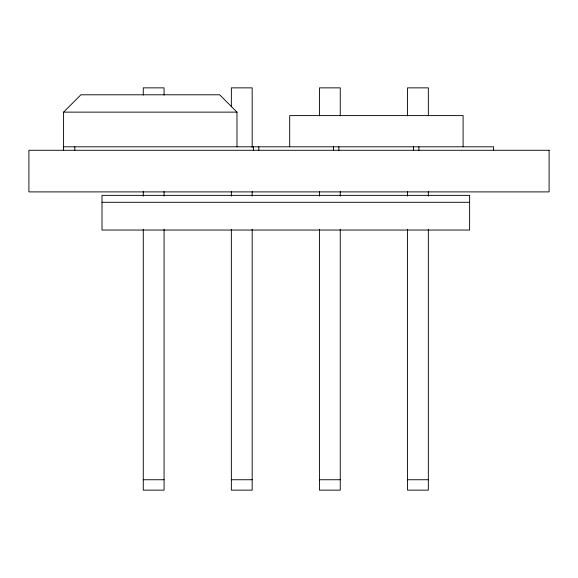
<?xml version="1.0" encoding="UTF-8"?>
<svg xmlns="http://www.w3.org/2000/svg" width="578" height="578" viewBox="0 0 578 578"><rect width="100%" height="100%" fill="white"/><g stroke="black" fill="none" stroke-linecap="round" stroke-linejoin="round"><path stroke-width="0.87" d="M63.58 150.28L63.58 112.132L80.92 94.792L219.64 94.792L236.98 112.132L236.98 146.812M63.58 112.132L236.98 112.132M63.58 146.812L493.612 146.812L493.612 150.28M102.003 202.3L469.611 202.3M143.272 479.74L164.08 479.74M231.359 479.74L252.167 479.74M319.446 479.74L340.254 479.74M407.533 479.74L428.341 479.74M463.094 146.725L463.094 115.6L289.694 115.6L289.694 146.725M428.341 115.817L428.341 87.856L407.533 87.856L407.533 115.817M428.341 191.585L428.341 196.094M428.341 229.321L428.341 490.144L407.533 490.144L407.533 229.321M418.905 146.812L418.905 150.28M413.559 146.812L413.559 150.28M407.533 191.585L407.533 196.094M340.254 115.817L340.254 87.856L319.446 87.856L319.446 115.817M340.254 191.585L340.254 196.094M340.254 229.321L340.254 490.144L319.446 490.144L319.446 229.321M338.853 146.812L338.853 150.28M333.513 146.812L333.513 150.28M319.446 191.585L319.446 196.094M258.807 146.812L258.807 150.28M253.46 146.812L253.46 150.28M252.167 147.39L252.167 87.856L231.359 87.856L231.359 106.8M252.167 191.585L252.167 196.094M252.167 229.321L252.167 490.144L231.359 490.144L231.359 229.321M231.359 191.585L231.359 196.094M164.08 95.074L164.08 87.856L143.272 87.856L143.272 95.074M164.08 191.585L164.08 196.094M164.08 229.321L164.08 490.144L143.272 490.144L143.272 229.321M143.272 191.585L143.272 196.094M74.808 146.812L74.808 150.28M549.1 150.28L28.9 150.28L28.9 191.896L549.1 191.896L549.1 150.28M469.611 195.364L102.003 195.364L102.003 230.044L469.611 230.044L469.611 195.364"/></g></svg>
